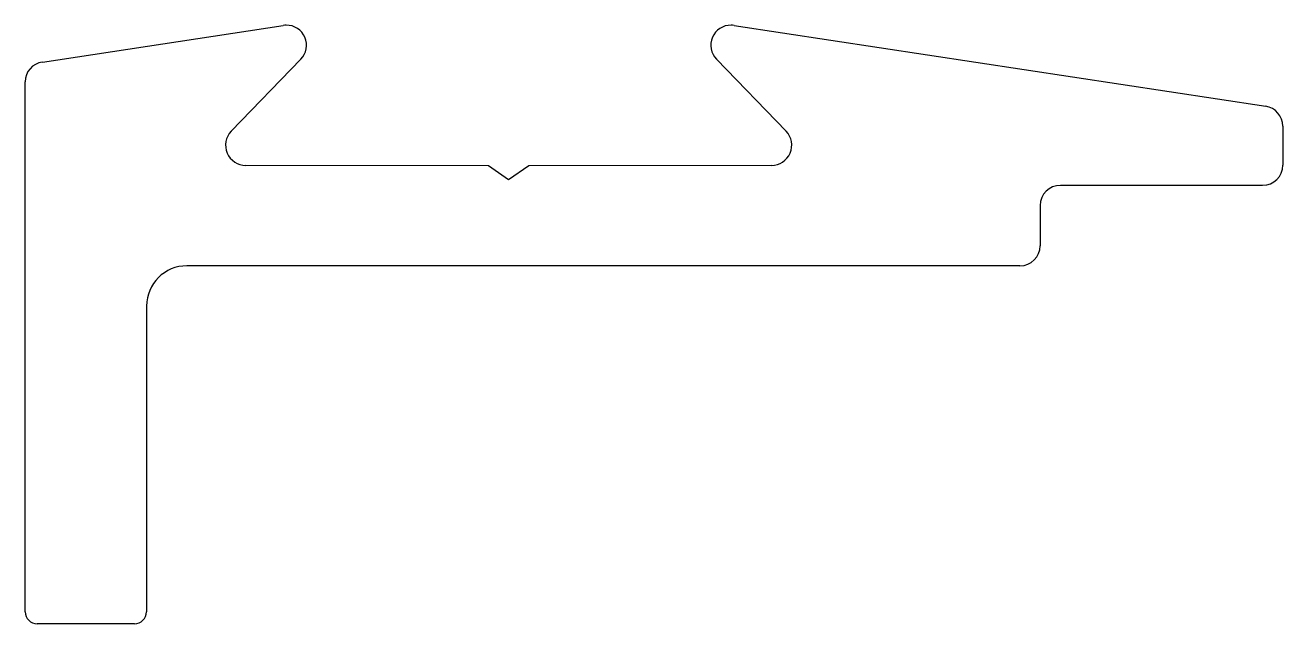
# Model space of a CAD drawing. Extents: x 315.4 to 346.7, y 801.8 to 816.7.
import ezdxf

# ---------------------------------------------------------------- set-up
doc = ezdxf.new("R2010")
doc.units = 0
doc.layers.get('0').update_dxf_attribs({"linetype": 'CONTINUOUS'})

msp = doc.modelspace()

# ---------------------------------------------------------------- linework, layer by layer
for p, q in [((315.851, 815.752), (321.835, 816.664)), ((333.04, 816.664), (346.247, 814.652)), ((322.273, 815.823), (320.544, 814.031)), ((334.331, 814.031), (332.601, 815.823)), ((315.424, 802.088), (315.424, 815.258)), ((346.673, 814.158), (346.673, 813.187)), ((320.906, 813.185), (326.935, 813.184)), ((326.935, 813.184), (327.437, 812.834)), ((327.437, 812.834), (327.94, 813.184)), ((327.94, 813.184), (333.968, 813.185)), ((346.171, 812.687), (341.147, 812.687)), ((340.644, 812.187), (340.645, 811.187)), ((340.142, 810.687), (319.443, 810.687)), ((318.438, 809.687), (318.439, 802.088)), ((318.139, 801.788), (315.724, 801.788))]:
    msp.add_line(p, q)
for centre, radius, start, end in [((321.901, 816.249), 0.42, 88.6901, 99.098), ((321.914, 816.169), 0.5, 316.0926, 90.2982), ((332.961, 816.169), 0.5, 89.7018, 223.9074), ((332.973, 816.249), 0.42, 80.9035, 91.3175), ((315.925, 815.257), 0.501, 98.5209, 179.8745), ((346.172, 814.157), 0.501, 0.1255, 81.4791), ((320.904, 813.684), 0.5, 136.0923, 270.3001), ((333.971, 813.684), 0.5, 269.6999, 43.9077), ((346.172, 813.189), 0.501, 269.8426, 359.8416), ((341.145, 812.186), 0.501, 89.8426, 179.8416), ((340.143, 811.188), 0.501, 269.8426, 359.8416), ((319.441, 809.684), 1.002, 89.8426, 179.8416), ((315.724, 802.088), 0.3, 179.999, 270), ((318.139, 802.088), 0.3, 270, 0.0033)]:
    msp.add_arc(centre, radius, start, end)

doc.saveas('drawing.dxf')
